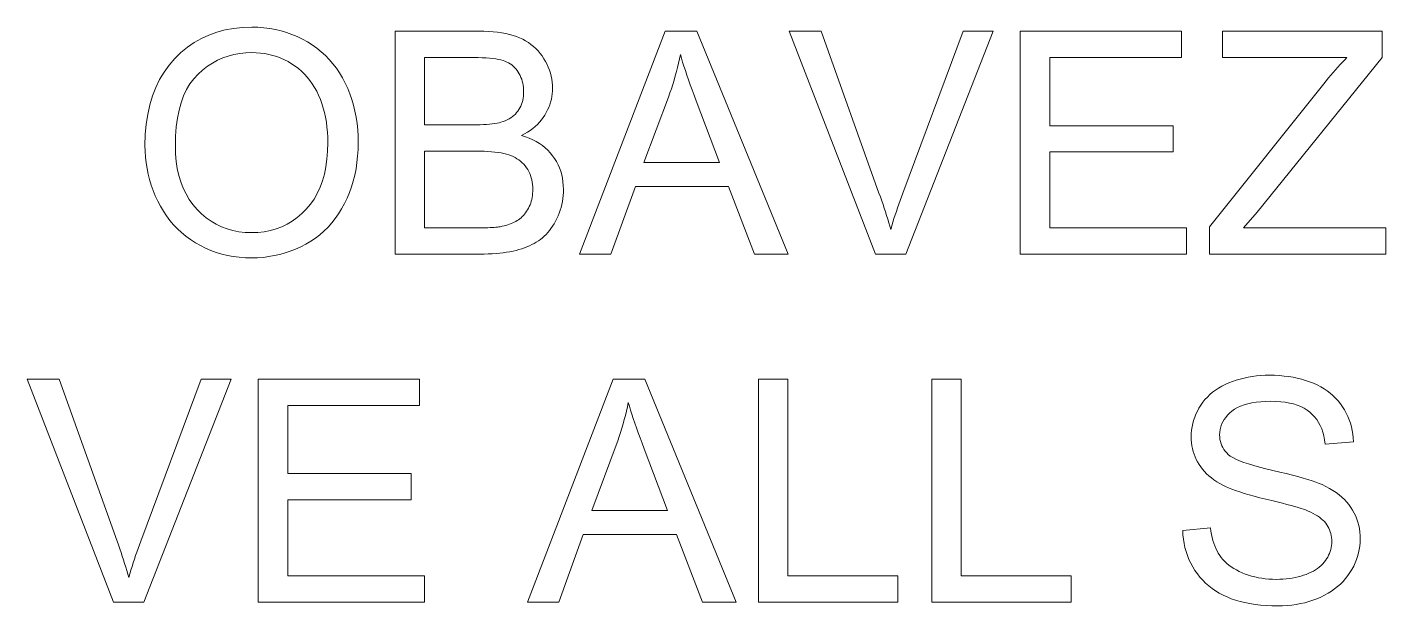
# Model space of a CAD drawing. Extents: x 0 to 594, y 0 to 575.
# Drawn here: x 465.41 to 489.79, y 63.81 to 74.2 of the extents above; entities that cross this region are included whole.
import ezdxf

# ---------------------------------------------------------------- set-up
doc = ezdxf.new("R2010")
doc.units = 0

msp = doc.modelspace()

# ---------------------------------------------------------------- linework, layer by layer
at = {"color": 7, "lineweight": 13}
for points in [[(467.528, 72.074), (467.533, 72.269), (467.549, 72.455), (467.576, 72.632), (467.613, 72.801), (467.661, 72.962), (467.72, 73.113), (467.79, 73.256), (467.87, 73.39), (467.961, 73.516), (468.062, 73.633), (468.173, 73.74), (468.289, 73.836), (468.411, 73.92), (468.54, 73.994), (468.675, 74.056), (468.816, 74.106), (468.964, 74.146), (469.117, 74.174), (469.277, 74.191), (469.443, 74.197), (469.553, 74.194), (469.66, 74.186), (469.766, 74.173), (469.869, 74.154), (469.97, 74.13), (470.068, 74.101), (470.165, 74.067), (470.259, 74.027), (470.352, 73.982), (470.442, 73.932), (470.529, 73.877), (470.611, 73.818), (470.69, 73.754), (470.764, 73.687), (470.834, 73.615), (470.899, 73.539), (470.961, 73.459), (471.018, 73.375), (471.071, 73.286), (471.12, 73.194), (471.164, 73.098), (471.204, 72.999), (471.239, 72.898), (471.269, 72.795), (471.295, 72.689), (471.316, 72.58), (471.332, 72.469), (471.344, 72.355), (471.351, 72.239), (471.353, 72.12), (471.351, 72), (471.343, 71.882), (471.331, 71.767), (471.314, 71.654), (471.292, 71.544), (471.265, 71.436), (471.233, 71.331), (471.196, 71.229), (471.154, 71.129), (471.107, 71.031), (471.056, 70.938), (471.001, 70.849), (470.942, 70.764), (470.878, 70.685), (470.811, 70.61), (470.739, 70.539), (470.663, 70.473), (470.584, 70.412), (470.5, 70.356), (470.412, 70.304), (470.321, 70.257), (470.229, 70.215), (470.135, 70.178), (470.04, 70.146), (469.944, 70.119), (469.846, 70.097), (469.747, 70.08), (469.646, 70.067), (469.544, 70.06), (469.44, 70.057), (469.329, 70.06), (469.219, 70.068), (469.112, 70.082), (469.008, 70.101), (468.906, 70.126), (468.806, 70.156), (468.708, 70.191), (468.613, 70.232), (468.521, 70.278), (468.431, 70.33), (468.344, 70.387), (468.262, 70.447), (468.183, 70.512), (468.109, 70.58), (468.04, 70.653), (467.975, 70.729), (467.914, 70.81), (467.857, 70.894), (467.805, 70.983), (467.757, 71.075), (467.713, 71.17), (467.674, 71.266), (467.64, 71.363), (467.61, 71.461), (467.585, 71.561), (467.564, 71.661), (467.548, 71.763), (467.537, 71.865), (467.53, 71.969)], [(472.013, 70.126), (472.013, 74.126), (473.514, 74.126), (473.604, 74.124), (473.69, 74.121), (473.773, 74.115), (473.852, 74.106), (473.927, 74.095), (473.999, 74.082), (474.067, 74.066), (474.131, 74.048), (474.192, 74.027), (474.249, 74.004), (474.304, 73.979), (474.355, 73.95), (474.405, 73.92), (474.452, 73.886), (474.496, 73.85), (474.538, 73.811), (474.578, 73.77), (474.616, 73.726), (474.651, 73.68), (474.683, 73.63), (474.713, 73.58), (474.74, 73.528), (474.763, 73.477), (474.784, 73.425), (474.801, 73.372), (474.815, 73.319), (474.826, 73.266), (474.834, 73.212), (474.839, 73.157), (474.84, 73.102), (474.839, 73.051), (474.835, 73.001), (474.828, 72.951), (474.818, 72.902), (474.805, 72.853), (474.79, 72.805), (474.772, 72.758), (474.751, 72.711), (474.727, 72.665), (474.701, 72.619), (474.672, 72.575), (474.64, 72.532), (474.605, 72.491), (474.567, 72.452), (474.526, 72.415), (474.483, 72.379), (474.437, 72.345), (474.387, 72.313), (474.336, 72.283), (474.281, 72.254), (474.352, 72.231), (474.419, 72.205), (474.483, 72.176), (474.544, 72.145), (474.602, 72.11), (474.656, 72.072), (474.707, 72.031), (474.754, 71.988), (474.798, 71.941), (474.839, 71.891), (474.876, 71.839), (474.909, 71.785), (474.938, 71.729), (474.964, 71.671), (474.985, 71.611), (475.003, 71.55), (475.016, 71.486), (475.026, 71.421), (475.032, 71.354), (475.034, 71.285), (475.033, 71.229), (475.029, 71.174), (475.023, 71.12), (475.015, 71.067), (475.004, 71.014), (474.991, 70.962), (474.976, 70.911), (474.958, 70.861), (474.938, 70.811), (474.915, 70.763), (474.891, 70.716), (474.865, 70.671), (474.839, 70.628), (474.811, 70.587), (474.782, 70.549), (474.753, 70.513), (474.722, 70.479), (474.689, 70.447), (474.656, 70.418), (474.622, 70.39), (474.586, 70.365), (474.548, 70.34), (474.509, 70.317), (474.468, 70.296), (474.425, 70.275), (474.38, 70.256), (474.334, 70.238), (474.286, 70.222), (474.236, 70.206), (474.184, 70.192), (474.13, 70.18), (474.074, 70.168), (474.015, 70.158), (473.954, 70.15), (473.891, 70.142), (473.825, 70.136), (473.757, 70.132), (473.687, 70.128), (473.614, 70.126), (473.539, 70.126)], [(475.323, 70.126), (476.859, 74.126), (477.429, 74.126), (479.067, 70.126), (478.464, 70.126), (477.997, 71.337), (476.324, 71.337), (475.885, 70.126)], [(480.633, 70.126), (479.083, 74.126), (479.656, 74.126), (480.695, 71.22), (480.72, 71.15), (480.744, 71.082), (480.767, 71.014), (480.789, 70.947), (480.811, 70.881), (480.831, 70.816), (480.851, 70.752), (480.87, 70.689), (480.888, 70.626), (480.906, 70.565), (480.924, 70.63), (480.944, 70.696), (480.964, 70.761), (480.985, 70.827), (481.006, 70.892), (481.028, 70.958), (481.05, 71.023), (481.073, 71.089), (481.097, 71.154), (481.121, 71.22), (482.202, 74.126), (482.742, 74.126), (481.176, 70.126)], [(483.228, 70.126), (483.228, 74.126), (486.12, 74.126), (486.12, 73.654), (483.757, 73.654), (483.757, 72.428), (485.97, 72.428), (485.97, 71.959), (483.757, 71.959), (483.757, 70.598), (486.212, 70.598), (486.212, 70.126)], [(486.625, 70.126), (486.625, 70.617), (488.674, 73.179), (488.717, 73.233), (488.76, 73.285), (488.803, 73.336), (488.845, 73.386), (488.886, 73.434), (488.928, 73.481), (488.969, 73.526), (489.009, 73.57), (489.049, 73.612), (489.088, 73.654), (486.856, 73.654), (486.856, 74.126), (489.721, 74.126), (489.721, 73.654), (487.476, 70.879), (487.233, 70.598), (489.787, 70.598), (489.787, 70.126)], [(468.073, 72.066), (468.077, 71.924), (468.089, 71.789), (468.108, 71.659), (468.136, 71.536), (468.171, 71.419), (468.213, 71.308), (468.264, 71.204), (468.322, 71.105), (468.388, 71.013), (468.462, 70.926), (468.542, 70.847), (468.626, 70.777), (468.713, 70.714), (468.805, 70.66), (468.9, 70.614), (469, 70.577), (469.103, 70.548), (469.211, 70.527), (469.322, 70.514), (469.438, 70.51), (469.555, 70.515), (469.668, 70.527), (469.777, 70.548), (469.882, 70.578), (469.982, 70.615), (470.079, 70.662), (470.171, 70.716), (470.258, 70.779), (470.342, 70.851), (470.421, 70.931), (470.495, 71.018), (470.56, 71.113), (470.618, 71.214), (470.668, 71.323), (470.711, 71.439), (470.746, 71.561), (470.773, 71.691), (470.792, 71.828), (470.803, 71.972), (470.807, 72.123), (470.806, 72.219), (470.801, 72.313), (470.792, 72.405), (470.781, 72.494), (470.766, 72.58), (470.748, 72.664), (470.726, 72.746), (470.702, 72.825), (470.674, 72.901), (470.642, 72.976), (470.608, 73.047), (470.57, 73.115), (470.529, 73.179), (470.486, 73.241), (470.439, 73.299), (470.389, 73.354), (470.336, 73.405), (470.28, 73.454), (470.221, 73.499), (470.159, 73.54), (470.095, 73.578), (470.029, 73.613), (469.962, 73.643), (469.893, 73.669), (469.822, 73.691), (469.75, 73.709), (469.676, 73.723), (469.601, 73.733), (469.524, 73.739), (469.446, 73.741), (469.335, 73.737), (469.227, 73.725), (469.123, 73.706), (469.021, 73.679), (468.923, 73.644), (468.828, 73.602), (468.736, 73.552), (468.647, 73.494), (468.561, 73.428), (468.479, 73.355), (468.402, 73.272), (468.333, 73.18), (468.272, 73.077), (468.219, 72.963), (468.175, 72.839), (468.138, 72.705), (468.11, 72.561), (468.09, 72.406), (468.077, 72.241)], [(472.543, 72.445), (473.408, 72.445), (473.476, 72.445), (473.54, 72.447), (473.601, 72.449), (473.657, 72.452), (473.71, 72.456), (473.758, 72.462), (473.803, 72.468), (473.843, 72.475), (473.88, 72.482), (473.912, 72.491), (473.952, 72.504), (473.989, 72.518), (474.025, 72.534), (474.058, 72.552), (474.089, 72.571), (474.119, 72.592), (474.146, 72.614), (474.172, 72.638), (474.195, 72.663), (474.217, 72.69), (474.236, 72.719), (474.253, 72.749), (474.269, 72.78), (474.282, 72.813), (474.293, 72.847), (474.303, 72.883), (474.31, 72.92), (474.315, 72.958), (474.318, 72.998), (474.319, 73.04), (474.318, 73.079), (474.315, 73.117), (474.31, 73.155), (474.304, 73.191), (474.295, 73.227), (474.285, 73.261), (474.272, 73.295), (474.258, 73.328), (474.242, 73.36), (474.223, 73.39), (474.203, 73.42), (474.182, 73.447), (474.159, 73.473), (474.134, 73.496), (474.107, 73.518), (474.079, 73.538), (474.05, 73.555), (474.018, 73.571), (473.985, 73.585), (473.951, 73.598), (473.913, 73.608), (473.869, 73.618), (473.821, 73.626), (473.768, 73.633), (473.71, 73.64), (473.646, 73.645), (473.578, 73.649), (473.504, 73.651), (473.426, 73.653), (473.342, 73.654), (472.543, 73.654)], [(476.477, 71.768), (477.833, 71.768), (477.416, 72.876), (477.379, 72.975), (477.343, 73.071), (477.31, 73.163), (477.279, 73.251), (477.249, 73.336), (477.222, 73.417), (477.197, 73.494), (477.173, 73.568), (477.152, 73.639), (477.132, 73.705), (477.116, 73.629), (477.099, 73.552), (477.081, 73.475), (477.061, 73.399), (477.04, 73.322), (477.018, 73.246), (476.994, 73.169), (476.97, 73.093), (476.944, 73.017), (476.916, 72.941)], [(472.543, 70.598), (473.539, 70.598), (473.588, 70.598), (473.635, 70.598), (473.679, 70.599), (473.719, 70.601), (473.757, 70.602), (473.791, 70.605), (473.823, 70.607), (473.851, 70.61), (473.876, 70.613), (473.899, 70.617), (473.935, 70.624), (473.969, 70.632), (474.003, 70.64), (474.035, 70.65), (474.067, 70.66), (474.096, 70.672), (474.125, 70.684), (474.153, 70.697), (474.179, 70.711), (474.204, 70.726), (474.228, 70.742), (474.252, 70.759), (474.274, 70.778), (474.296, 70.798), (474.316, 70.82), (474.336, 70.843), (474.355, 70.867), (474.373, 70.893), (474.39, 70.92), (474.406, 70.948), (474.421, 70.978), (474.435, 71.008), (474.447, 71.04), (474.457, 71.072), (474.466, 71.105), (474.473, 71.14), (474.478, 71.175), (474.482, 71.211), (474.485, 71.247), (474.485, 71.285), (474.484, 71.329), (474.481, 71.372), (474.475, 71.414), (474.467, 71.455), (474.457, 71.494), (474.444, 71.533), (474.429, 71.57), (474.412, 71.606), (474.393, 71.64), (474.371, 71.674), (474.347, 71.706), (474.321, 71.736), (474.294, 71.764), (474.265, 71.79), (474.234, 71.815), (474.201, 71.837), (474.167, 71.857), (474.131, 71.875), (474.093, 71.892), (474.053, 71.906), (474.01, 71.919), (473.964, 71.93), (473.915, 71.94), (473.862, 71.949), (473.805, 71.956), (473.745, 71.962), (473.681, 71.967), (473.613, 71.97), (473.542, 71.972), (473.468, 71.973), (472.543, 71.973)], [(466.964, 63.883), (465.414, 67.883), (465.987, 67.883), (467.027, 64.977), (467.052, 64.907), (467.076, 64.839), (467.099, 64.771), (467.121, 64.704), (467.142, 64.639), (467.163, 64.574), (467.183, 64.509), (467.202, 64.446), (467.22, 64.384), (467.237, 64.322), (467.256, 64.388), (467.275, 64.453), (467.295, 64.519), (467.316, 64.584), (467.337, 64.649), (467.359, 64.715), (467.382, 64.78), (467.405, 64.846), (467.428, 64.911), (467.453, 64.977), (468.533, 67.883), (469.073, 67.883), (467.507, 63.883)], [(469.559, 63.883), (469.559, 67.883), (472.451, 67.883), (472.451, 67.411), (470.088, 67.411), (470.088, 66.186), (472.301, 66.186), (472.301, 65.716), (470.088, 65.716), (470.088, 64.355), (472.544, 64.355), (472.544, 63.883)], [(474.388, 63.883), (475.925, 67.883), (476.495, 67.883), (478.132, 63.883), (477.529, 63.883), (477.062, 65.094), (475.39, 65.094), (474.951, 63.883)], [(478.533, 63.883), (478.533, 67.883), (479.062, 67.883), (479.062, 64.355), (481.032, 64.355), (481.032, 63.883)], [(481.641, 63.883), (481.641, 67.883), (482.17, 67.883), (482.17, 64.355), (484.14, 64.355), (484.14, 63.883)], [(486.143, 65.168), (486.642, 65.212), (486.65, 65.153), (486.66, 65.096), (486.672, 65.041), (486.686, 64.989), (486.701, 64.938), (486.719, 64.89), (486.738, 64.844), (486.759, 64.8), (486.782, 64.759), (486.807, 64.719), (486.835, 64.681), (486.865, 64.645), (486.898, 64.61), (486.934, 64.577), (486.973, 64.545), (487.014, 64.515), (487.059, 64.486), (487.106, 64.458), (487.157, 64.432), (487.21, 64.408), (487.265, 64.385), (487.322, 64.365), (487.38, 64.347), (487.439, 64.332), (487.5, 64.319), (487.562, 64.308), (487.625, 64.3), (487.69, 64.294), (487.756, 64.291), (487.824, 64.289), (487.884, 64.29), (487.942, 64.293), (487.999, 64.297), (488.055, 64.304), (488.109, 64.312), (488.162, 64.322), (488.213, 64.333), (488.263, 64.347), (488.311, 64.362), (488.358, 64.379), (488.404, 64.398), (488.446, 64.418), (488.487, 64.439), (488.525, 64.462), (488.561, 64.486), (488.594, 64.511), (488.625, 64.538), (488.654, 64.566), (488.68, 64.596), (488.704, 64.626), (488.725, 64.658), (488.744, 64.69), (488.761, 64.723), (488.776, 64.756), (488.789, 64.79), (488.799, 64.825), (488.807, 64.86), (488.812, 64.896), (488.816, 64.932), (488.817, 64.969), (488.816, 65.006), (488.812, 65.042), (488.807, 65.077), (488.799, 65.112), (488.79, 65.145), (488.778, 65.177), (488.763, 65.209), (488.747, 65.239), (488.728, 65.269), (488.708, 65.298), (488.684, 65.325), (488.658, 65.352), (488.629, 65.378), (488.598, 65.403), (488.563, 65.427), (488.526, 65.45), (488.485, 65.472), (488.442, 65.494), (488.396, 65.514), (488.348, 65.534), (488.311, 65.547), (488.268, 65.561), (488.216, 65.577), (488.156, 65.595), (488.089, 65.614), (488.014, 65.634), (487.931, 65.655), (487.84, 65.678), (487.742, 65.703), (487.635, 65.729), (487.528, 65.755), (487.428, 65.781), (487.334, 65.807), (487.247, 65.832), (487.167, 65.857), (487.093, 65.882), (487.026, 65.907), (486.965, 65.931), (486.911, 65.955), (486.863, 65.978), (486.807, 66.009), (486.754, 66.041), (486.704, 66.075), (486.657, 66.11), (486.613, 66.146), (486.572, 66.184), (486.534, 66.224), (486.498, 66.265), (486.466, 66.307), (486.436, 66.351), (486.41, 66.396), (486.386, 66.442), (486.365, 66.489), (486.346, 66.537), (486.331, 66.586), (486.318, 66.637), (486.308, 66.688), (486.301, 66.741), (486.297, 66.794), (486.296, 66.849), (486.297, 66.909), (486.303, 66.968), (486.311, 67.027), (486.323, 67.085), (486.339, 67.142), (486.358, 67.198), (486.38, 67.253), (486.406, 67.308), (486.435, 67.362), (486.468, 67.415), (486.504, 67.466), (486.543, 67.515), (486.585, 67.561), (486.63, 67.605), (486.679, 67.646), (486.731, 67.685), (486.786, 67.721), (486.844, 67.755), (486.905, 67.786), (486.97, 67.815), (487.036, 67.84), (487.105, 67.864), (487.174, 67.884), (487.246, 67.902), (487.318, 67.917), (487.392, 67.929), (487.468, 67.939), (487.545, 67.946), (487.624, 67.95), (487.704, 67.951), (487.792, 67.95), (487.877, 67.945), (487.961, 67.938), (488.043, 67.928), (488.122, 67.915), (488.199, 67.899), (488.275, 67.881), (488.348, 67.859), (488.419, 67.835), (488.488, 67.808), (488.554, 67.778), (488.618, 67.745), (488.678, 67.71), (488.735, 67.672), (488.789, 67.631), (488.839, 67.587), (488.887, 67.541), (488.931, 67.492), (488.972, 67.44), (489.011, 67.386), (489.045, 67.33), (489.077, 67.272), (489.105, 67.213), (489.13, 67.152), (489.151, 67.089), (489.169, 67.026), (489.184, 66.96), (489.195, 66.894), (489.203, 66.826), (489.207, 66.756), (488.7, 66.718), (488.689, 66.792), (488.675, 66.862), (488.657, 66.929), (488.636, 66.991), (488.61, 67.051), (488.58, 67.106), (488.547, 67.158), (488.509, 67.206), (488.468, 67.25), (488.423, 67.291), (488.373, 67.327), (488.319, 67.36), (488.261, 67.389), (488.198, 67.415), (488.13, 67.436), (488.058, 67.453), (487.982, 67.467), (487.901, 67.477), (487.815, 67.482), (487.725, 67.484), (487.632, 67.483), (487.544, 67.477), (487.461, 67.469), (487.383, 67.456), (487.31, 67.44), (487.243, 67.421), (487.181, 67.398), (487.124, 67.372), (487.072, 67.342), (487.026, 67.308), (486.984, 67.272), (486.947, 67.235), (486.914, 67.196), (486.885, 67.156), (486.861, 67.114), (486.841, 67.071), (486.826, 67.027), (486.815, 66.981), (486.808, 66.933), (486.806, 66.884), (486.807, 66.842), (486.812, 66.801), (486.82, 66.762), (486.831, 66.724), (486.845, 66.688), (486.862, 66.653), (486.882, 66.62), (486.905, 66.588), (486.932, 66.558), (486.961, 66.529), (486.997, 66.502), (487.042, 66.473), (487.097, 66.445), (487.163, 66.417), (487.237, 66.389), (487.322, 66.36), (487.417, 66.331), (487.521, 66.302), (487.635, 66.273), (487.76, 66.244), (487.885, 66.215), (488.001, 66.187), (488.11, 66.16), (488.211, 66.133), (488.304, 66.108), (488.388, 66.082), (488.464, 66.058), (488.533, 66.034), (488.593, 66.011), (488.645, 65.989), (488.713, 65.956), (488.777, 65.921), (488.838, 65.885), (488.895, 65.847), (488.948, 65.807), (488.998, 65.765), (489.044, 65.722), (489.087, 65.677), (489.126, 65.63), (489.161, 65.581), (489.192, 65.531), (489.221, 65.479), (489.246, 65.426), (489.267, 65.372), (489.285, 65.316), (489.3, 65.258), (489.312, 65.199), (489.32, 65.138), (489.325, 65.076), (489.327, 65.012), (489.325, 64.949), (489.32, 64.886), (489.311, 64.824), (489.298, 64.763), (489.281, 64.702), (489.261, 64.643), (489.238, 64.583), (489.21, 64.525), (489.179, 64.468), (489.144, 64.411), (489.106, 64.356), (489.065, 64.303), (489.02, 64.253), (488.972, 64.205), (488.922, 64.16), (488.867, 64.117), (488.81, 64.077), (488.75, 64.039), (488.686, 64.004), (488.619, 63.971), (488.55, 63.942), (488.479, 63.915), (488.406, 63.891), (488.331, 63.871), (488.255, 63.854), (488.177, 63.84), (488.098, 63.829), (488.016, 63.821), (487.933, 63.816), (487.848, 63.815), (487.741, 63.816), (487.638, 63.821), (487.538, 63.829), (487.442, 63.84), (487.349, 63.854), (487.26, 63.872), (487.174, 63.892), (487.092, 63.916), (487.013, 63.943), (486.938, 63.973), (486.866, 64.006), (486.798, 64.042), (486.732, 64.082), (486.67, 64.125), (486.611, 64.171), (486.555, 64.22), (486.502, 64.273), (486.452, 64.328), (486.406, 64.387), (486.363, 64.449), (486.323, 64.513), (486.287, 64.579), (486.255, 64.647), (486.227, 64.717), (486.203, 64.788), (486.183, 64.86), (486.167, 64.935), (486.155, 65.011), (486.147, 65.089)], [(475.543, 65.525), (476.899, 65.525), (476.481, 66.633), (476.444, 66.732), (476.409, 66.828), (476.375, 66.92), (476.344, 67.008), (476.315, 67.093), (476.287, 67.174), (476.262, 67.252), (476.239, 67.325), (476.217, 67.396), (476.197, 67.463), (476.182, 67.386), (476.164, 67.309), (476.146, 67.232), (476.126, 67.156), (476.105, 67.079), (476.083, 67.003), (476.06, 66.927), (476.035, 66.851), (476.009, 66.774), (475.982, 66.699)]]:
    msp.add_lwpolyline(points, close=True, dxfattribs=at)

doc.saveas('drawing.dxf')
